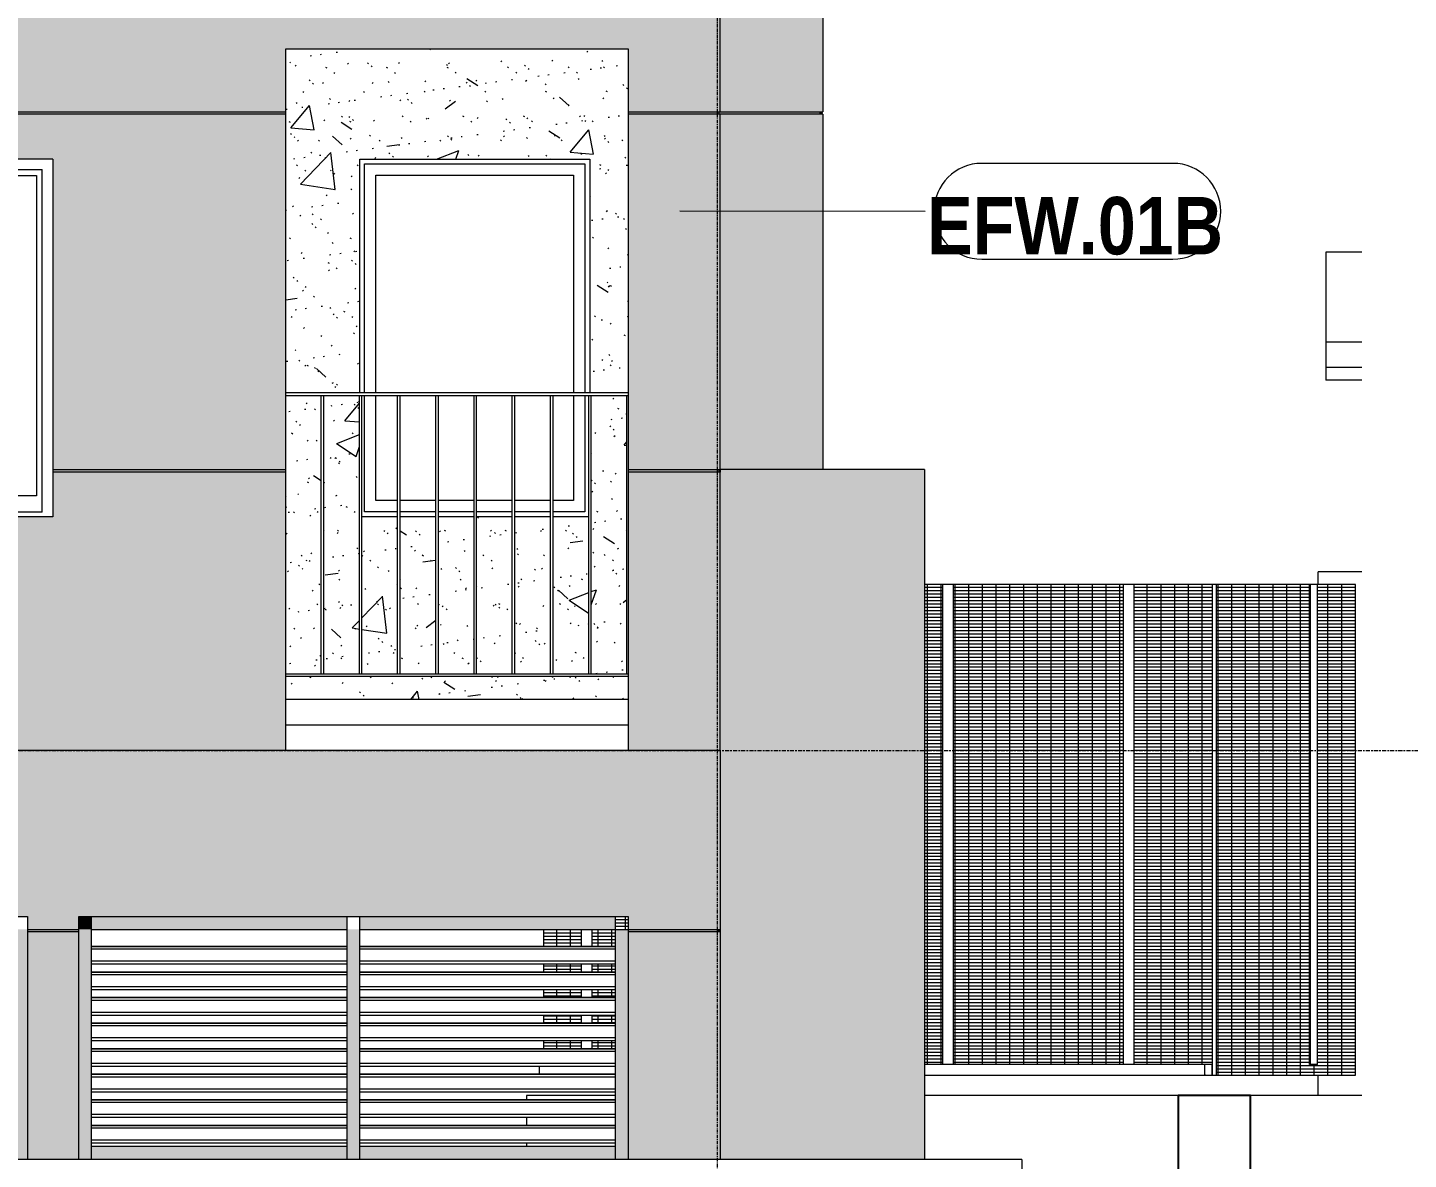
# Model space of a CAD drawing. Header units: millimetres. Extents: x 9199 to 175431, y -4466 to 35300.
# Drawn here: x 75537 to 80941, y 600 to 5029 of the extents above; entities that cross this region are included whole.
import ezdxf

# ---------------------------------------------------------------- set-up
doc = ezdxf.new("R2010")
doc.units = ezdxf.units.MM
for name, pattern in [('1 NÉT CALL OUT', [6, 3, -3]), ('Centre', [31.75, 6.35, -4.7625, 15.875, -4.7625]), ('Grid Line', [22.225, 12.7, -3.175, 3.175, -3.175])]:
    doc.linetypes.add(name, pattern=pattern)
for name, color, linetype, lineweight in [('0-1', 7, 'Continuous', 5), ('A-DETL-GENF', 92, 'Continuous', 9), ('A-DETL-GENF-1', 92, '1 NÉT CALL OUT', 9), ('A-FLOR', 192, 'Continuous', 9), ('A-FLOR-HRAL', 11, 'Continuous', 9), ('A-FLOR-HRAL-1', 253, 'Continuous', 9), ('A-FLOR-HRAL-2', 11, 'Continuous', 18), ('A-FLOR-LEVL-2', 51, 'Centre', 9), ('A-GLAZ', 151, 'Continuous', 9), ('A-GLAZ-1', 253, 'Continuous', 9), ('A-GLAZ-2', 7, 'Continuous', 9), ('A-GLAZ-3', 7, '1 NÉT CALL OUT', 9), ('A-GLAZ-CWMG', 51, 'Continuous', 9), ('A-WALL', 113, 'Continuous', 9), ('A-WALL-1', 7, 'Continuous', 9), ('A-WALL-2', 113, 'Continuous', 25), ('A-WALL-IDEN', 211, 'Continuous', 9), ('A-WALL-PATT-1', 9, 'Continuous', 9), ('A-WALL-PATT-2', 111, 'Continuous', 5), ('I-WALL', 2, 'Continuous', 9), ('I-WALL-1', 7, 'Continuous', 9), ('S-BEAM-1', 7, 'Continuous', 9), ('S-COLS', 52, 'Continuous', 9), ('S-GRID-1', 1, 'Grid Line', 9)]:
    doc.layers.add(name, color=color, linetype=linetype, lineweight=lineweight)
doc.styles.add('Arial_B', font='arialbd.ttf', dxfattribs={"width": 0.85, "height": 225})
pattern_1 = [(63.435, (53179.2, 1304.34), (-0.001, 1524.001), [532.46, -2875.3]), (63.435, (51655.2, 1304.34), (-0.001, 1524.001), [532.46, -2875.3]), (63.435, (53908.74, 1598.8), (-0.001, 1524.001), [532.46, -2875.3]), (63.435, (52384.74, 1598.8), (-0.001, 1524.001), [532.46, -2875.3]), (63.435, (53798.3, 1494.84), (-0.001, 1524.001), [532.46, -2875.3]), (63.435, (52274.3, 1494.84), (-0.001, 1524.001), [532.46, -2875.3]), (63.435, (53685.8, 2090.1), (-0.001, 1524.001), [258.8, -3148.965]), (63.435, (52161.8, 2090.1), (-0.001, 1524.001), [258.8, -3148.965]), (63.435, (53612.15, 1997.95), (-0.001, 1524.001), [532.46, -2875.3]), (63.435, (52088.15, 1997.95), (-0.001, 1524.001), [532.46, -2875.3]), (63.435, (53625.14, 2064.1), (-0.001, 1524.001), [532.46, -2875.3]), (63.435, (52101.14, 2064.1), (-0.001, 1524.001), [532.46, -2875.3]), (63.435, (53010.3, 1773.94), (-0.001, 1524.001), [532.46, -2875.3]), (63.435, (51486.3, 1773.94), (-0.001, 1524.001), [532.46, -2875.3]), (63.435, (53023.3, 1851.9), (-0.001, 1524.001), [532.46, -2875.3]), (63.435, (51499.3, 1851.9), (-0.001, 1524.001), [532.46, -2875.3]), (63.435, (53026.8, 1908.1), (-0.001, 1524.001), [532.46, -2875.3]), (63.435, (51502.8, 1908.1), (-0.001, 1524.001), [532.46, -2875.3])]

# ---------------------------------------------------------------- blocks, each defined once
blk = doc.blocks.new('NCV_TKTC_KET CAU_rvt-1-TKCS_MẶT ĐỨNG HƯỚNG ĐÔNG')
at = {"layer": 'S-BEAM-1'}
blk.add_line((76546.9, 2300), (77886.9, 2300), dxfattribs=at)
blk = doc.blocks.new('M_Fixed - 900 x 1400-V17-TKCS_MẶT ĐỨNG HƯỚNG ĐÔNG')
at = {"layer": 'A-GLAZ-2'}
for p, q in [((76855.9, 4496), (77717.9, 4496)), ((76855.9, 3600), (76855.9, 4496)), ((77717.9, 4496), (77717.9, 3600)), ((76899.9, 4452), (77673.9, 4452)), ((76899.9, 3600), (76899.9, 4452)), ((77673.9, 4452), (77673.9, 3600)), ((76855.9, 3134), (76855.9, 3590)), ((76899.9, 3178), (76899.9, 3590)), ((77673.9, 3590), (77673.9, 3178)), ((77717.9, 3590), (77717.9, 3134)), ((76985.1, 3178), (76899.9, 3178)), ((77134.7, 3178), (76995.1, 3178)), ((77284.2, 3178), (77144.7, 3178)), ((77433.8, 3178), (77294.2, 3178)), ((77583.3, 3178), (77443.8, 3178)), ((77673.9, 3178), (77593.3, 3178)), ((76985.1, 3134), (76855.9, 3134)), ((77134.7, 3134), (76995.1, 3134)), ((77284.2, 3134), (77144.7, 3134)), ((77433.8, 3134), (77294.2, 3134)), ((77583.3, 3134), (77443.8, 3134)), ((77717.9, 3134), (77593.3, 3134))]:
    blk.add_line(p, q, dxfattribs=at)
blk = doc.blocks.new('Railing - 10mm-457212-TKCS_MẶT ĐỨNG HƯỚNG ĐÔNG')
at = {"layer": 'A-FLOR-HRAL-1'}
for p, q in [((51816.4, 2500), (51816.4, 3590)), ((51826.4, 2500), (51826.4, 3590))]:
    blk.add_line(p, q, dxfattribs=at)
blk = doc.blocks.new('Railing - 10mm-V16-TKCS_MẶT ĐỨNG HƯỚNG ĐÔNG')
at = {"layer": 'A-FLOR-HRAL-1'}
blk.add_line((45145.352937, 2500), (45145.352937, 3590), dxfattribs=at)
blk = doc.blocks.new('Railing - Railing-875204-TKCS_MẶT ĐỨNG HƯỚNG ĐÔNG')
at = {"layer": 'A-FLOR-HRAL-1'}
for p, q in [((76546.9, 2500), (77886.9, 2500)), ((77886.9, 2490), (76546.9, 2490))]:
    blk.add_line(p, q, dxfattribs=at)
for name, p in [('Railing - 10mm-457212-TKCS_MẶT ĐỨNG HƯỚNG ĐÔNG', (24869.6, 0)), ('Railing - 10mm-457212-TKCS_MẶT ĐỨNG HƯỚNG ĐÔNG', (25019.2, 0)), ('Railing - 10mm-457212-TKCS_MẶT ĐỨNG HƯỚNG ĐÔNG', (25168.7, 0)), ('Railing - 10mm-457212-TKCS_MẶT ĐỨNG HƯỚNG ĐÔNG', (25318.2, 0)), ('Railing - 10mm-457212-TKCS_MẶT ĐỨNG HƯỚNG ĐÔNG', (25467.8, 0)), ('Railing - 10mm-457212-TKCS_MẶT ĐỨNG HƯỚNG ĐÔNG', (25617.3, 0)), ('Railing - 10mm-457212-TKCS_MẶT ĐỨNG HƯỚNG ĐÔNG', (25766.9, 0)), ('Railing - 10mm-457212-TKCS_MẶT ĐỨNG HƯỚNG ĐÔNG', (25916.4, 0)), ('Railing - 10mm-V16-TKCS_MẶT ĐỨNG HƯỚNG ĐÔNG', (32737, 0))]:
    blk.add_blockref(name, p)
blk = doc.blocks.new('Top Rail Type - Top Rail_Internal_-875205-TKCS_MẶT ĐỨNG HƯỚNG ĐÔNG')
at = {"layer": 'A-FLOR-HRAL-1'}
for p, q in [((77886.9, 3600), (76546.9, 3600)), ((76546.9, 3590), (77886.9, 3590))]:
    blk.add_line(p, q, dxfattribs=at)
blk = doc.blocks.new('NCV_TKTC_TANG 1_rvt-1-TKCS_MẶT ĐỨNG HƯỚNG ĐÔNG')
at = {"layer": 'A-WALL-PATT-1'}
h = blk.add_hatch(dxfattribs=at)
h.set_pattern_fill('FP_2', color=256, style=0, pattern_type=2)
h.set_pattern_definition([(50, (51388.9, 1200), (1093.104, -95.634), [114.3, -1257.3]), (355, (51388.9, 1200), (-211.457, 1146.34), [91.44, -1005.84]), (100.451, (51480, 1192), (881.656, 1050.7), [97.14, -1068.54]), (46.184, (51389, 1504.8), (1626.475, -252.26), [171.45, -1885.95]), (96.636, (51524.5, 1483.8), (1424.42, 1484.57), [145.71, -1602.81]), (351.184, (51389, 1504.8), (1424.43, 1484.55), [137.16, -1508.76]), (21, (51541.3, 1428.6), (909.686, -613.59), [114.3, -1257.3]), (326, (51541.3, 1428.6), (370.81, 1105.13), [91.44, -1005.84]), (71.451, (51617.1, 1377.5), (1280.503, 491.528), [97.14, -1068.54]), (37.5, (51388.93, 1200), (18.5313, 507.33), [50.292, -943.356, 50.292, -970.788, -1009.65]), (37.5, (51388.93, 1200), (18.5313, 507.33), [-2014.728, 50.292, -959.358]), (7.5, (51388.93, 1200), (400.918, 601.084), [50.292, -531.876, 50.292, -920.496, -384.81]), (7.5, (51388.93, 1200), (400.918, 601.084), [-1552.956, 50.292, -334.518]), (327.5, (51049.1, 1200), (813.545, -34.374), [50.292, -330.708, 50.292, -1138.428, -1577.34]), (327.5, (51049.1, 1200), (813.545, -34.374), [-1569.72, 50.292, -1527.048]), (317.5, (50896.7, 1200), (888.775, 152.56), [50.292, -445.008, 50.292, -739.14, -1120.14]), (317.5, (50896.7, 1200), (888.775, 152.56), [-1284.732, 50.292, -1069.848])])
h.paths.add_polyline_path([(76566.1, 2400), (77886.9, 2400), (77886.9, 2490), (76546.9, 2490), (76546.9, 2400)])
h.paths.add_polyline_path([(77576.4, 2500), (77583.3, 2500), (77583.3, 3115), (77443.8, 3115), (77443.8, 2500)])
h.paths.add_polyline_path([(77144.7, 2500), (77284.2, 2500), (77284.2, 3115), (77144.7, 3115), (77144.7, 2737.1)])
h.paths.add_polyline_path([(77134.7, 2500), (77134.7, 3115), (76995.1, 3115), (76995.1, 2500)])
h.paths.add_polyline_path([(77843.6, 2500), (77882.4, 2500), (77882.4, 3590), (77742.9, 3590), (77742.9, 2500), (77836.5, 2500)])
h.paths.add_polyline_path([(76546.9, 2500), (76686.1, 2500), (76686.1, 3590), (76546.9, 3590), (76546.9, 2737.1)])
h.paths.add_polyline_path([(76985.1, 2500), (76985.1, 3115), (76845.6, 3115), (76845.6, 2500)])
h.paths.add_polyline_path([(77433.8, 2500), (77433.8, 3115), (77294.2, 3115), (77294.2, 2500)])
h.paths.add_polyline_path([(76835.6, 2500), (76835.6, 3590), (76696.1, 3590), (76696.1, 2500)])
h.paths.add_polyline_path([(77732.9, 2500), (77732.9, 3115), (77593.3, 3115), (77593.3, 2500)])
h.paths.add_polyline_path([(76719.8, 3600), (76836.9, 3600), (76836.9, 4515), (77736.9, 4515), (77736.9, 3600), (77886.9, 3600), (77886.9, 4945.8), (76546.9, 4945.8), (76546.9, 3600)])
h = blk.add_hatch(dxfattribs=at)
h.set_pattern_fill('FP_3', color=256, style=0, pattern_type=2)
h.set_pattern_definition([(37.5, (51388.93, 1200), (-4.79953, 146.8239), [5.029, -110.795, 5.029, -124.511, -123.825]), (37.5, (51388.93, 1200), (-4.79953, 146.8239), [-245.364, 5.029, -118.796]), (7.5, (51388.93, 1200), (134.8574, 215.0472), [5.029, -57.455, 5.029, -99.365, -40.005]), (7.5, (51388.93, 1200), (134.8574, 215.0472), [-166.878, 5.029, -34.976]), (327.5, (51295.21, 1200), (237.29776, 0.4316), [5.029, -33.071, 5.029, -132.131, -179.07]), (327.5, (51295.21, 1200), (237.29776, 0.4316), [-175.26, 5.029, -174.041]), (317.5, (51295.2, 1200), (229.067, 66.8792), [5.029, -14.021, 5.029, -84.887, -102.87]), (317.5, (51295.2, 1200), (229.067, 66.8792), [-108.966, 5.029, -97.841])])
h.paths.add_polyline_path([(76566.1, 2400), (77886.9, 2400), (77886.9, 2490), (76546.9, 2490), (76546.9, 2400)])
h.paths.add_polyline_path([(77576.4, 2500), (77583.3, 2500), (77583.3, 3115), (77443.8, 3115), (77443.8, 2500)])
h.paths.add_polyline_path([(77144.7, 2500), (77284.2, 2500), (77284.2, 3115), (77144.7, 3115), (77144.7, 2737.1)])
h.paths.add_polyline_path([(77134.7, 2500), (77134.7, 3115), (76995.1, 3115), (76995.1, 2500)])
h.paths.add_polyline_path([(77843.6, 2500), (77882.4, 2500), (77882.4, 3590), (77742.9, 3590), (77742.9, 2500), (77836.5, 2500)])
h.paths.add_polyline_path([(76546.9, 2500), (76686.1, 2500), (76686.1, 3590), (76546.9, 3590), (76546.9, 2737.1)])
h.paths.add_polyline_path([(76985.1, 2500), (76985.1, 3115), (76845.6, 3115), (76845.6, 2500)])
h.paths.add_polyline_path([(77433.8, 2500), (77433.8, 3115), (77294.2, 3115), (77294.2, 2500)])
h.paths.add_polyline_path([(76835.6, 2500), (76835.6, 3590), (76696.1, 3590), (76696.1, 2500)])
h.paths.add_polyline_path([(77732.9, 2500), (77732.9, 3115), (77593.3, 3115), (77593.3, 2500)])
h.paths.add_polyline_path([(76719.8, 3600), (76836.9, 3600), (76836.9, 4515), (77736.9, 4515), (77736.9, 3600), (77886.9, 3600), (77886.9, 4945.8), (76546.9, 4945.8), (76546.9, 3600)])
at = {"layer": 'A-WALL-1'}
blk.add_line((77886.9, 2400), (76546.9, 2400), dxfattribs=at)
at = {"layer": 'I-WALL-1'}
for p, q in [((76836.9, 3600), (76836.9, 4515)), ((76836.9, 4515), (77736.9, 4515)), ((77736.9, 4515), (77736.9, 3600)), ((76985.1, 3115), (76845.6, 3115)), ((77134.7, 3115), (76995.1, 3115)), ((77284.2, 3115), (77144.7, 3115)), ((77433.8, 3115), (77294.2, 3115)), ((77583.3, 3115), (77443.8, 3115)), ((77732.9, 3115), (77593.3, 3115))]:
    blk.add_line(p, q, dxfattribs=at)
at = {"layer": 'A-FLOR-HRAL-1'}
for name in ['Top Rail Type - Top Rail_Internal_-875205-TKCS_MẶT ĐỨNG HƯỚNG ĐÔNG', 'Railing - Railing-875204-TKCS_MẶT ĐỨNG HƯỚNG ĐÔNG']:
    blk.add_blockref(name, (0, 0), dxfattribs=at)
at = {"layer": 'A-GLAZ-1'}
blk.add_blockref('M_Fixed - 900 x 1400-V17-TKCS_MẶT ĐỨNG HƯỚNG ĐÔNG', (0, 0), dxfattribs=at)
blk = doc.blocks.new('1_FAMILY RVT - W01-WxH 1400x1400xmm-V6-TKCS_MẶT ĐỨNG HƯỚNG ĐÔNG')
at = {"layer": 'A-DETL-GENF-1'}
blk.add_hatch(color=256, dxfattribs=at).paths.add_polyline_path([(74639.8, 3776.5), (74707.5, 3823.9), (74639.8, 3871.4), (74639.8, 3840.9), (74504.3, 3840.9), (74504.3, 3807), (74639.8, 3807)])
at = {"layer": 'A-GLAZ'}
h = blk.add_hatch(dxfattribs=at)
h.set_pattern_fill('FP_1', color=256, style=0, pattern_type=2)
h.set_pattern_definition(pattern_1)
h.paths.add_polyline_path([(74913.1, 3197), (74913.1, 4450.9), (74298.8, 4450.9), (74298.8, 3197), (74409.6, 3197)])
h.paths.add_polyline_path([(74639.8, 3776.5), (74639.8, 3807), (74504.3, 3807), (74504.3, 3840.9), (74639.8, 3840.9), (74639.8, 3871.4), (74707.5, 3823.9), (74683.4, 3807)])
h = blk.add_hatch(dxfattribs=at)
h.set_pattern_fill('FP_1', color=256, style=0, pattern_type=2)
h.set_pattern_definition(pattern_1)
h.paths.add_polyline_path([(75571.8, 3197), (75571.8, 4450.9), (74957.5, 4450.9), (74957.5, 3197)])
at = {"layer": 'A-DETL-GENF'}
for p, q in [((74504.3, 3840.9), (74504.3, 3807)), ((74504.3, 3840.9), (74639.8, 3840.9)), ((74639.8, 3840.9), (74504.3, 3840.9)), ((74504.3, 3840.9), (74504.3, 3807)), ((74639.8, 3871.4), (74639.8, 3840.9)), ((74707.5, 3823.9), (74639.8, 3871.4)), ((74707.5, 3823.9), (74639.8, 3871.4)), ((74639.8, 3871.4), (74639.8, 3840.9)), ((74504.3, 3807), (74639.8, 3807)), ((74504.3, 3807), (74639.8, 3807)), ((74707.5, 3823.9), (74639.8, 3776.5)), ((74639.8, 3776.5), (74707.5, 3823.9)), ((74639.8, 3807), (74639.8, 3776.5)), ((74639.8, 3807), (74639.8, 3776.5))]:
    blk.add_line(p, q, dxfattribs=at)
at = {"layer": 'A-GLAZ'}
for p, q in [((75635.3, 4514.4), (74235.3, 4514.4)), ((74235.3, 4514.4), (74235.3, 3114.4)), ((75635.3, 4514.4), (75635.3, 3114.4)), ((74276.2, 4473.5), (75594.4, 4473.5)), ((74276.2, 3133.5), (74276.2, 4473.5)), ((74298.8, 4450.9), (74298.8, 3197)), ((74913.1, 4450.9), (74298.8, 4450.9)), ((74913.1, 4473.5), (74913.1, 3133.5)), ((74957.5, 3197), (74957.5, 4450.9)), ((74957.5, 4450.9), (75571.8, 4450.9)), ((75571.8, 4450.9), (75571.8, 3197)), ((75594.4, 3133.5), (75594.4, 4473.5)), ((74298.8, 3197), (74913.1, 3197)), ((75571.8, 3197), (74957.5, 3197)), ((74913.1, 3152.5), (74276.2, 3152.5)), ((74913.1, 3152.5), (74276.2, 3152.5)), ((75635.3, 3114.4), (74235.3, 3114.4)), ((75594.4, 3133.5), (74276.2, 3133.5))]:
    blk.add_line(p, q, dxfattribs=at)
blk = doc.blocks.new('NBS_CLDPhysicalSecuritySystems_MtlMeshPnlFncngSym_CLDModsecSecurusS3_InfillPanel - NBS_CLDPhysicalSecuritySystems_MtlMeshPnlFncngSym_CLDModsecSecurusS2_InfillPanel-2369358-TKCS_MẶT ĐỨNG HƯỚNG ĐÔNG')
at = {"layer": 'A-FLOR-HRAL'}
h = blk.add_hatch(dxfattribs=at)
h.set_pattern_fill('FP_5', color=256, style=0, pattern_type=2)
h.set_pattern_definition([(0, (80725.255, 850), (0, 13), []), (90, (80725.255, 850), (-53.74, 3e-15), [])])
h.paths.add_polyline_path([(80143.2, 971), (80172.9, 971), (80172.9, 2850), (79866.8, 2850), (79866.8, 971), (79965, 971)])
h.paths.add_polyline_path([(79046.9, 971), (79118.2, 971), (79118.2, 2850), (79046.9, 2850), (79046.9, 978.8)])
h.paths.add_polyline_path([(79159.7, 971), (79825.4, 971), (79825.4, 2850), (79159.7, 2850), (79159.7, 978.8)])
h.paths.add_polyline_path([(77555.4, 1034.3), (77704, 1034.3), (77704, 1064.8), (77555.4, 1064.8)])
h.paths.add_polyline_path([(77836.9, 1034.3), (77836.9, 1064.8), (77745.5, 1064.8), (77745.5, 1034.3)])
h.paths.add_polyline_path([(77836.9, 1134.3), (77836.9, 1164.8), (77745.5, 1164.8), (77745.5, 1134.3)])
h.paths.add_polyline_path([(77584.1, 1134.3), (77704, 1134.3), (77704, 1164.8), (77555.4, 1164.8), (77555.4, 1134.3)])
h.paths.add_polyline_path([(77584.1, 1234.3), (77704, 1234.3), (77704, 1264.8), (77555.4, 1264.8), (77555.4, 1234.3)])
h.paths.add_polyline_path([(77836.9, 1234.3), (77836.9, 1264.8), (77745.5, 1264.8), (77745.5, 1234.3)])
h.paths.add_polyline_path([(77584.1, 1334.3), (77704, 1334.3), (77704, 1364.8), (77555.4, 1364.8), (77555.4, 1334.3)])
h.paths.add_polyline_path([(77745.5, 1334.3), (77836.9, 1334.3), (77836.9, 1364.8), (77745.5, 1364.8)])
h.paths.add_polyline_path([(77836.9, 1500), (77886.9, 1500), (77886.9, 1550), (77836.9, 1550)])
h.paths.add_polyline_path([(77745.5, 1434.3), (77836.9, 1434.3), (77836.9, 1500), (77745.5, 1500), (77745.5, 1490)])
h.paths.add_polyline_path([(77704, 1434.3), (77704, 1500), (77555.4, 1500), (77555.4, 1434.3), (77584.1, 1434.3)])
for p, q in [((79118.4, 2850), (79046.9, 2850)), ((79118.2, 2850), (79118.2, 971)), ((79119.4, 2850), (79118.2, 2850)), ((79142, 2850), (79119.4, 2850)), ((79147.7, 2850), (79142, 2850)), ((79159.7, 2850), (79147.7, 2850)), ((79159.7, 2850), (79159.7, 971)), ((79825.5, 2850), (79159.7, 2850)), ((79825.4, 2850), (79825.4, 971)), ((79826.5, 2850), (79825.4, 2850)), ((79849.1, 2850), (79826.5, 2850)), ((79854.8, 2850), (79849.1, 2850)), ((79866.8, 2850), (79854.8, 2850)), ((79866.8, 2850), (79866.8, 971)), ((80172.9, 2850), (79866.8, 2850)), ((77555.4, 1500), (77555.4, 1434.3)), ((77704, 1500), (77704, 1434.3)), ((77745.5, 1500), (77745.5, 1434.3)), ((77555.4, 1365), (77555.4, 1334.3)), ((77704, 1365), (77704, 1334.3)), ((77745.5, 1365), (77745.5, 1334.3)), ((77555.4, 1265), (77555.4, 1234.3)), ((77704, 1265), (77704, 1234.3)), ((77745.5, 1265), (77745.5, 1234.3)), ((77555.4, 1165), (77555.4, 1134.3)), ((77704, 1165), (77704, 1134.3)), ((77745.5, 1165), (77745.5, 1134.3)), ((77555.4, 1065), (77555.4, 1034.3)), ((77704, 1065), (77704, 1034.3)), ((77745.5, 1065), (77745.5, 1034.3)), ((77540.6, 934.3), (77540.6, 965)), ((80147.4, 971), (79046.9, 971)), ((79046.9, 930), (80147.4, 930)), ((79119.4, 971), (79118.2, 971)), ((79142, 971), (79119.4, 971)), ((79146.9, 971), (79142, 971)), ((79826.5, 971), (79825.4, 971)), ((79849.1, 971), (79826.5, 971)), ((79854, 971), (79849.1, 971))]:
    blk.add_line(p, q, dxfattribs=at)
blk = doc.blocks.new('NBS_CLDPhysicalSecuritySystems_MtlMeshPnlFncngSym_CLDModsecSecurusS3_InfillPanel - NBS_CLDPhysicalSecuritySystems_MtlMeshPnlFncngSym_CLDModsecSecurusS2_InfillPanel-2369458-TKCS_MẶT ĐỨNG HƯỚNG ĐÔNG')
at = {"layer": 'A-FLOR-HRAL'}
h = blk.add_hatch(dxfattribs=at)
h.set_pattern_fill('FP_8', color=256, style=0, pattern_type=2)
h.set_pattern_definition([(180, (80733.741, 850), (2e-15, 13), []), (90, (80733.74, 850), (53.74, -3e-15), [])])
h.paths.add_polyline_path([(80189.8, 930), (80733.7, 930), (80733.7, 2850), (80586, 2850), (80586, 971), (80554.1, 971), (80554.1, 2850), (80189.8, 2850), (80189.8, 1114.1)])
for p, q in [((80554.1, 2850), (80189.8, 2850)), ((80554.1, 971), (80554.1, 2850)), ((80557.7, 2850), (80554.1, 2850)), ((80557.7, 971), (80557.7, 2850)), ((80586, 2850), (80557.7, 2850)), ((80586, 971), (80586, 2850)), ((80733.7, 2850), (80586, 2850)), ((80733.7, 930), (80733.7, 2850)), ((80189.8, 930), (80733.7, 930)), ((80557.7, 971), (80554.1, 971)), ((80586, 971), (80557.7, 971))]:
    blk.add_line(p, q, dxfattribs=at)
at = {"layer": 'A-FLOR-HRAL-2'}
for p, q in [((80189.8, 2850), (80172.9, 2850)), ((80172.9, 2850), (80172.9, 930)), ((80189.8, 930), (80189.8, 2850)), ((80143.2, 968), (80143.2, 933)), ((80172.9, 971), (80147.4, 971)), ((80147.4, 930), (80172.9, 930)), ((80172.9, 930), (80172.9, 971)), ((80172.9, 930), (80189.8, 930))]:
    blk.add_line(p, q, dxfattribs=at)
at = {"layer": 'A-FLOR-HRAL-2', "flags": 128}
for points in [[(80147.4, 971), (80146.5, 970.9), (80145.6, 970.7), (80144.8, 970.3), (80144.1, 969.9), (80143.6, 969.3), (80143.3, 968.7), (80143.2, 968)], [(80143.2, 933), (80143.3, 932.3), (80143.6, 931.7), (80144.1, 931.1), (80144.8, 930.7), (80145.6, 930.3), (80146.5, 930.1), (80147.4, 930)]]:
    blk.add_lwpolyline(points, dxfattribs=at)
blk = doc.blocks.new('Rectangular Mullion - 50 x 100mm-3802525-TKCS_MẶT ĐỨNG HƯỚNG ĐÔNG')
at = {"layer": 'A-GLAZ-CWMG'}
blk.add_hatch(color=256, dxfattribs=at).paths.add_polyline_path([(77584.1, 1500), (77836.9, 1500), (77836.9, 1550), (76836.9, 1550), (76836.9, 1500), (77055, 1500)])
for p, q in [((76836.9, 1500), (76836.9, 1550)), ((77836.9, 1550), (77836.9, 1500)), ((76836.9, 1500), (77836.9, 1500))]:
    blk.add_line(p, q, dxfattribs=at)
blk = doc.blocks.new('Rectangular Mullion - 50 x 100mm-V85-TKCS_MẶT ĐỨNG HƯỚNG ĐÔNG')
at = {"layer": 'A-GLAZ-CWMG'}
blk.add_hatch(color=256, dxfattribs=at).paths.add_polyline_path([(45161.9, 600), (45161.9, 700), (45111.9, 700), (45111.9, 600)])
blk.add_line((45111.9, 700), (45111.9, 600), dxfattribs=at)
blk = doc.blocks.new('Rectangular Mullion - 50 x 100mm-3089666-TKCS_MẶT ĐỨNG HƯỚNG ĐÔNG')
at = {"layer": 'A-GLAZ-CWMG'}
blk.add_hatch(color=256, dxfattribs=at).paths.add_polyline_path([(21385.3, 700), (21385.3, 800), (21335.3, 800), (21335.3, 700)])
blk.add_line((21335.3, 800), (21335.3, 700), dxfattribs=at)
blk = doc.blocks.new('Rectangular Mullion - 50 x 100mm-3802526-TKCS_MẶT ĐỨNG HƯỚNG ĐÔNG')
at = {"layer": 'A-GLAZ-CWMG'}
blk.add_hatch(color=256, dxfattribs=at).paths.add_polyline_path([(74409.6, 600), (74436.9, 600), (74436.9, 650), (73436.9, 650), (73436.9, 600), (74336.9, 600)])
for p, q in [((73436.9, 600), (73436.9, 650)), ((74436.9, 650), (73436.9, 650)), ((74436.9, 650), (74436.9, 600))]:
    blk.add_line(p, q, dxfattribs=at)
blk = doc.blocks.new('Rectangular Mullion - MULLION LA SACH-3802527-TKCS_MẶT ĐỨNG HƯỚNG ĐÔNG')
at = {"layer": 'A-GLAZ-CWMG'}
for p, q in [((73436.9, 734.3), (74436.9, 734.3)), ((73436.9, 733.3), (74436.9, 733.3)), ((73436.9, 733.2), (74436.9, 733.2)), ((73436.9, 723.5), (74436.9, 723.5)), ((73436.9, 676.5), (74436.9, 676.5)), ((73436.9, 665), (74436.9, 665)), ((73436.9, 664.8), (74436.9, 664.8))]:
    blk.add_line(p, q, dxfattribs=at)
blk = doc.blocks.new('Rectangular Mullion - 50 x 100mm-V87-TKCS_MẶT ĐỨNG HƯỚNG ĐÔNG')
at = {"layer": 'A-GLAZ-CWMG'}
blk.add_hatch(color=256, dxfattribs=at).paths.add_polyline_path([(41699.4, 600), (41699.4, 700), (41649.4, 700), (41649.4, 600)])
for p, q in [((41649.4, 700), (41649.4, 600)), ((41699.4, 600), (41699.4, 700))]:
    blk.add_line(p, q, dxfattribs=at)
blk = doc.blocks.new('Rectangular Mullion - 50 x 100mm-3089658-TKCS_MẶT ĐỨNG HƯỚNG ĐÔNG')
at = {"layer": 'A-GLAZ-CWMG'}
blk.add_hatch(color=256, dxfattribs=at).paths.add_polyline_path([(18561.5, 700), (18561.5, 800), (18511.5, 800), (18511.5, 700)])
for p, q in [((18511.5, 800), (18511.5, 700)), ((18561.5, 700), (18561.5, 800))]:
    blk.add_line(p, q, dxfattribs=at)
blk = doc.blocks.new('Rectangular Mullion - 50 x 100mm-3089668-TKCS_MẶT ĐỨNG HƯỚNG ĐÔNG')
at = {"layer": 'A-GLAZ-CWMG'}
blk.add_hatch(color=256, dxfattribs=at).paths.add_polyline_path([(17613.9, 1500), (17636.9, 1500), (17636.9, 1550), (17586.9, 1550), (17586.9, 1500)])
blk.add_line((17636.9, 1500), (17636.9, 1550), dxfattribs=at)
blk = doc.blocks.new('Rectangular Mullion - 50 x 100mm-V86-TKCS_MẶT ĐỨNG HƯỚNG ĐÔNG')
at = {"layer": 'A-GLAZ-CWMG'}
blk.add_hatch(color=256, dxfattribs=at).paths.add_polyline_path([(40586.9, 600), (40636.9, 600), (40635.6, 700), (40586.9, 700)])
blk.add_line((40636.9, 600), (40636.9, 700), dxfattribs=at)
blk = doc.blocks.new('Rectangular Mullion - 50 x 100mm-3089670-TKCS_MẶT ĐỨNG HƯỚNG ĐÔNG')
at = {"layer": 'A-GLAZ-CWMG'}
blk.add_hatch(color=256, dxfattribs=at).paths.add_polyline_path([(17614.4, 700), (17636.9, 700), (17636.9, 800), (17586.9, 800), (17586.9, 700)])
blk.add_line((17636.9, 700), (17636.9, 800), dxfattribs=at)
blk = doc.blocks.new('CTL_WALL TAG NO MARK - 10-2062273-TKCS_MẶT ĐỨNG HƯỚNG ĐÔNG')
at = {"layer": 'A-WALL-IDEN'}
for p, q in [((16419.1, 30293.1), (15671.4, 30293.1)), ((15671.4, 29918.1), (16419.1, 29918.1))]:
    blk.add_line(p, q, dxfattribs=at)
for centre, start, end in [((15671.4, 30105.6), 90, 270), ((16419.1, 30105.6), 270, 90)]:
    blk.add_arc(centre, 187.5, start, end, dxfattribs=at)

msp = doc.modelspace()

# ---------------------------------------------------------------- hatches: boundary and pattern name
at = {"layer": 'A-WALL-PATT-2'}
h = msp.add_hatch(color=256, dxfattribs=at)
h.paths.add_polyline_path([(78246.9, 3300), (78639, 3300), (78639, 4690), (78246.9, 4690), (78246.9, 3819.1)])
h.paths.add_polyline_path([(78246.9, 4700), (78639, 4700), (78639, 5600), (78246.9, 5600), (78246.9, 4901.2)])
h = msp.add_hatch(color=256, dxfattribs=at)
h.paths.add_polyline_path([(73239, 2200), (76546.9, 2200), (76546.9, 3290), (75635.3, 3290), (75635.3, 3114.4), (74235.3, 3114.4), (74235.3, 3290), (73239, 3290), (73239, 2737.1)])
h.paths.add_polyline_path([(73351.4, 3300), (74235.3, 3300), (74235.3, 4514.4), (75635.3, 4514.4), (75635.3, 3300), (76546.9, 3300), (76546.9, 4690), (73239, 4690), (73239, 3300)])
h.paths.add_polyline_path([(76546.9, 4700), (76546.9, 4945.8), (76536.9, 4945.8), (76536.9, 5550), (73239, 5550), (73239, 4700), (76525.9, 4700)])
for points in [[(77886.9, 4945.8), (77886.9, 5550), (76536.9, 5550), (76536.9, 4945.8), (77584.1, 4945.8)], [(76536.9, 4690), (76546.9, 4690), (76546.9, 4700), (73239, 4700), (73239, 4690), (76525.9, 4690)], [(77886.9, 4690), (78242.9, 4690), (78242.9, 4700), (77886.9, 4700)], [(78246.9, 4690), (78639, 4690), (78639, 4700), (78246.9, 4700)], [(78639, 4690), (78645, 4690), (78645, 4700), (78639, 4700)], [(75635.3, 3290), (76546.9, 3290), (76546.9, 3300), (75635.3, 3300)], [(77886.9, 3290), (78242.9, 3290), (78242.9, 3300), (77886.9, 3300)], [(78755.4, 600), (79036.9, 600), (79036.9, 3300), (78246.9, 3300), (78246.9, 600), (78746.5, 600)], [(79036.9, 600), (79046.9, 600), (79046.9, 3300), (79036.9, 3300), (79036.9, 843.6)], [(75736.9, 1490), (75736.9, 1500), (75536.9, 1500), (75536.9, 1490)], [(78236.9, 1490), (78236.9, 1500), (77886.9, 1500), (77886.9, 1490), (78113.2, 1490)], [(78236.9, 1490), (78242.9, 1490), (78242.9, 1500), (78236.9, 1500)]]:
    msp.add_hatch(color=256, dxfattribs=at).paths.add_polyline_path(points)
h = msp.add_hatch(color=256, dxfattribs=at)
h.paths.add_polyline_path([(78246.9, 2200), (78246.9, 3290), (77886.9, 3290), (77886.9, 2200), (78113.2, 2200)])
h.paths.add_polyline_path([(78246.9, 3300), (78246.9, 4690), (77886.9, 4690), (77886.9, 3300)])
h.paths.add_polyline_path([(77886.9, 4700), (78246.9, 4700), (78246.9, 5550), (77886.9, 5550), (77886.9, 4901.2)])
h = msp.add_hatch(color=256, dxfattribs=at)
h.paths.add_polyline_path([(78639, 3300), (78649, 3300), (78649, 4690), (78639, 4690), (78639, 3819.1)])
h.paths.add_polyline_path([(78649, 4700), (78649, 5550), (78639, 5550), (78639, 4700), (78642.3, 4700)])
h = msp.add_hatch(color=256, dxfattribs=at)
h.paths.add_polyline_path([(73240.3, 600), (73386.9, 600), (73386.9, 1490), (73240.3, 1490), (73240.3, 1114.1)])
h.paths.add_polyline_path([(75551.8, 600), (75736.9, 600), (75736.9, 1490), (75536.9, 1490), (75536.9, 600)])
h.paths.add_polyline_path([(78049.1, 600), (78236.9, 600), (78236.9, 1490), (77886.9, 1490), (77886.9, 600), (78041.7, 600)])
h.paths.add_polyline_path([(73386.9, 1500), (73386.9, 1550), (75536.9, 1550), (75536.9, 1500), (75736.9, 1500), (75736.9, 1550), (77886.9, 1550), (77886.9, 1500), (78236.9, 1500), (78236.9, 2200), (73240.3, 2200), (73240.3, 1500), (73351.4, 1500)])
h = msp.add_hatch(color=256, dxfattribs=at)
h.paths.add_polyline_path([(78245.1, 600), (78246.9, 600), (78246.9, 1490), (78236.9, 1490), (78236.9, 600)])
h.paths.add_polyline_path([(78246.9, 1500), (78246.9, 2200), (78236.9, 2200), (78236.9, 1500)])

# ---------------------------------------------------------------- linework, layer by layer
at = {"layer": 'A-FLOR'}
for p, q in [((80618.2, 3800), (80758.6, 3800)), ((80618.2, 3700), (80618.2, 3650)), ((80758.6, 3650), (80618.2, 3650))]:
    msp.add_line(p, q, dxfattribs=at)
at = {"layer": 'A-FLOR-LEVL-2'}
msp.add_line((9199.1, 2200), (84597.8, 2200), dxfattribs=at)
at = {"layer": 'A-WALL'}
for p, q in [((78246.9, 4700), (78246.9, 5550)), ((78649, 5550), (78649, 4700)), ((76546.9, 2200), (76546.9, 4945.8)), ((76546.9, 4945.8), (77886.9, 4945.8)), ((77886.9, 4945.8), (77886.9, 2200)), ((73035.7, 4700), (76546.9, 4700)), ((76546.9, 4690), (73035.7, 4690)), ((77886.9, 4700), (78649, 4700)), ((78649, 4690), (77886.9, 4690)), ((78242.9, 4690), (78242.9, 4700)), ((78246.9, 3300), (78246.9, 4690)), ((78639, 4690), (78639, 4700)), ((78645, 4700), (78645, 4690)), ((78649, 4690), (78649, 3300)), ((80758.6, 4150), (80618.2, 4150)), ((80618.2, 4150), (80618.2, 3700)), ((80618.2, 3700), (80758.6, 3700)), ((75635.3, 3300), (76546.9, 3300)), ((77886.9, 3300), (78246.9, 3300)), ((78242.9, 3290), (78242.9, 3300)), ((76546.9, 3290), (75635.3, 3290)), ((78246.9, 3290), (77886.9, 3290)), ((78246.9, 2200), (78246.9, 3290)), ((78246.9, 2200), (48648, 2200)), ((78246.9, 2200), (78246.9, 1500)), ((73386.9, 1550), (75536.9, 1550)), ((75536.9, 1550), (75536.9, 600)), ((75736.9, 600), (75736.9, 1550)), ((75736.9, 1550), (77886.9, 1550)), ((77886.9, 1550), (77886.9, 600)), ((75536.9, 1500), (75736.9, 1500)), ((75736.9, 1490), (75536.9, 1490)), ((77886.9, 1500), (78246.9, 1500)), ((78246.9, 1490), (77886.9, 1490)), ((78242.9, 1500), (78242.9, 1490)), ((78246.9, 1490), (78246.9, 600)), ((77488.9, 850), (77488.9, 834.3)), ((77836.9, 850), (77488.9, 850)), ((80039.9, 850), (79046.9, 850)), ((80758.6, 850), (80322.8, 850)), ((77488.9, 765), (77488.9, 734.3)), ((77488.9, 665), (77488.9, 650)), ((79428.2, 600), (37026.9, 600)), ((79428.2, 600), (79428.2, 500))]:
    msp.add_line(p, q, dxfattribs=at)
at = {"layer": 'A-WALL-2'}
for p, q in [((80322.8, 850), (80039.9, 850)), ((80039.9, 850), (80039.9, 500)), ((80322.8, 500), (80322.8, 850))]:
    msp.add_line(p, q, dxfattribs=at)
at = {"layer": 'A-WALL-IDEN'}
msp.add_line((78089.3, 4312.1), (79050.1, 4310.5), dxfattribs=at)
at = {"layer": 'I-WALL'}
for p, q in [((79046.9, 3300), (78246.9, 3300)), ((78246.9, 3300), (78246.9, 3290)), ((79046.9, 3300), (79046.9, 600)), ((78246.9, 1500), (78246.9, 1490))]:
    msp.add_line(p, q, dxfattribs=at)
at = {"layer": 'S-COLS'}
for p, q in [((80588.1, 2850), (80588.1, 2900)), ((80758.6, 2900), (80588.1, 2900)), ((80588.1, 850), (80588.1, 930))]:
    msp.add_line(p, q, dxfattribs=at)
at = {"layer": 'S-GRID-1'}
for p, q in [((78236.9, 1454.4), (78236.9, 30542.5)), ((78236.9, -2295.6), (78236.9, 1454.4))]:
    msp.add_line(p, q, dxfattribs=at)

# ---------------------------------------------------------------- block references
at = {"layer": '0-1'}
for name in ['NCV_TKTC_KET CAU_rvt-1-TKCS_MẶT ĐỨNG HƯỚNG ĐÔNG', 'NCV_TKTC_TANG 1_rvt-1-TKCS_MẶT ĐỨNG HƯỚNG ĐÔNG']:
    msp.add_blockref(name, (0, 0), dxfattribs=at)
at = {"layer": 'A-FLOR-HRAL'}
for name in ['NBS_CLDPhysicalSecuritySystems_MtlMeshPnlFncngSym_CLDModsecSecurusS3_InfillPanel - NBS_CLDPhysicalSecuritySystems_MtlMeshPnlFncngSym_CLDModsecSecurusS2_InfillPanel-2369358-TKCS_MẶT ĐỨNG HƯỚNG ĐÔNG', 'NBS_CLDPhysicalSecuritySystems_MtlMeshPnlFncngSym_CLDModsecSecurusS3_InfillPanel - NBS_CLDPhysicalSecuritySystems_MtlMeshPnlFncngSym_CLDModsecSecurusS2_InfillPanel-2369458-TKCS_MẶT ĐỨNG HƯỚNG ĐÔNG']:
    msp.add_blockref(name, (0, 0), dxfattribs=at)
at = {"layer": 'A-GLAZ-3'}
msp.add_blockref('1_FAMILY RVT - W01-WxH 1400x1400xmm-V6-TKCS_MẶT ĐỨNG HƯỚNG ĐÔNG', (0, 0), dxfattribs=at)
at = {"layer": 'A-GLAZ-CWMG'}
for name, p in [('Rectangular Mullion - 50 x 100mm-3089668-TKCS_MẶT ĐỨNG HƯỚNG ĐÔNG', (58149.9, 0)), ('Rectangular Mullion - 50 x 100mm-3802525-TKCS_MẶT ĐỨNG HƯỚNG ĐÔNG', (-1050, 0)), ('Rectangular Mullion - 50 x 100mm-3802525-TKCS_MẶT ĐỨNG HƯỚNG ĐÔNG', (0, 0)), ('Rectangular Mullion - 50 x 100mm-3089666-TKCS_MẶT ĐỨNG HƯỚNG ĐÔNG', (54151.6, 700)), ('Rectangular Mullion - 50 x 100mm-3089670-TKCS_MẶT ĐỨNG HƯỚNG ĐÔNG', (58149.9, 700)), ('Rectangular Mullion - 50 x 100mm-3089658-TKCS_MẶT ĐỨNG HƯỚNG ĐÔNG', (58275.4, 700)), ('Rectangular Mullion - 50 x 100mm-3089666-TKCS_MẶT ĐỨNG HƯỚNG ĐÔNG', (56501.6, 700)), ('Rectangular Mullion - MULLION LA SACH-3802527-TKCS_MẶT ĐỨNG HƯỚNG ĐÔNG', (2350, 700)), ('Rectangular Mullion - MULLION LA SACH-3802527-TKCS_MẶT ĐỨNG HƯỚNG ĐÔNG', (3400.1, 700)), ('Rectangular Mullion - 50 x 100mm-3089666-TKCS_MẶT ĐỨNG HƯỚNG ĐÔNG', (54151.6, 600)), ('Rectangular Mullion - 50 x 100mm-3089670-TKCS_MẶT ĐỨNG HƯỚNG ĐÔNG', (58149.9, 600)), ('Rectangular Mullion - 50 x 100mm-3089658-TKCS_MẶT ĐỨNG HƯỚNG ĐÔNG', (58275.4, 600)), ('Rectangular Mullion - 50 x 100mm-3089666-TKCS_MẶT ĐỨNG HƯỚNG ĐÔNG', (56501.6, 600)), ('Rectangular Mullion - 50 x 100mm-3089666-TKCS_MẶT ĐỨNG HƯỚNG ĐÔNG', (54151.6, 500)), ('Rectangular Mullion - 50 x 100mm-3089670-TKCS_MẶT ĐỨNG HƯỚNG ĐÔNG', (58149.9, 500)), ('Rectangular Mullion - MULLION LA SACH-3802527-TKCS_MẶT ĐỨNG HƯỚNG ĐÔNG', (2350, 600)), ('Rectangular Mullion - 50 x 100mm-3089658-TKCS_MẶT ĐỨNG HƯỚNG ĐÔNG', (58275.4, 500)), ('Rectangular Mullion - MULLION LA SACH-3802527-TKCS_MẶT ĐỨNG HƯỚNG ĐÔNG', (3400.1, 600)), ('Rectangular Mullion - 50 x 100mm-3089666-TKCS_MẶT ĐỨNG HƯỚNG ĐÔNG', (56501.6, 500)), ('Rectangular Mullion - 50 x 100mm-3089666-TKCS_MẶT ĐỨNG HƯỚNG ĐÔNG', (54151.6, 400)), ('Rectangular Mullion - 50 x 100mm-3089670-TKCS_MẶT ĐỨNG HƯỚNG ĐÔNG', (58149.9, 400)), ('Rectangular Mullion - MULLION LA SACH-3802527-TKCS_MẶT ĐỨNG HƯỚNG ĐÔNG', (2350, 500)), ('Rectangular Mullion - 50 x 100mm-3089658-TKCS_MẶT ĐỨNG HƯỚNG ĐÔNG', (58275.4, 400)), ('Rectangular Mullion - MULLION LA SACH-3802527-TKCS_MẶT ĐỨNG HƯỚNG ĐÔNG', (3400.1, 500)), ('Rectangular Mullion - 50 x 100mm-3089666-TKCS_MẶT ĐỨNG HƯỚNG ĐÔNG', (56501.6, 400)), ('Rectangular Mullion - 50 x 100mm-3089666-TKCS_MẶT ĐỨNG HƯỚNG ĐÔNG', (54151.6, 300)), ('Rectangular Mullion - 50 x 100mm-3089670-TKCS_MẶT ĐỨNG HƯỚNG ĐÔNG', (58149.9, 300)), ('Rectangular Mullion - MULLION LA SACH-3802527-TKCS_MẶT ĐỨNG HƯỚNG ĐÔNG', (2350, 400)), ('Rectangular Mullion - 50 x 100mm-3089658-TKCS_MẶT ĐỨNG HƯỚNG ĐÔNG', (58275.4, 300)), ('Rectangular Mullion - MULLION LA SACH-3802527-TKCS_MẶT ĐỨNG HƯỚNG ĐÔNG', (3400.1, 400)), ('Rectangular Mullion - 50 x 100mm-3089666-TKCS_MẶT ĐỨNG HƯỚNG ĐÔNG', (56501.6, 300)), ('Rectangular Mullion - MULLION LA SACH-3802527-TKCS_MẶT ĐỨNG HƯỚNG ĐÔNG', (2350, 300)), ('Rectangular Mullion - MULLION LA SACH-3802527-TKCS_MẶT ĐỨNG HƯỚNG ĐÔNG', (3400.1, 300)), ('Rectangular Mullion - 50 x 100mm-3089666-TKCS_MẶT ĐỨNG HƯỚNG ĐÔNG', (54151.6, 200)), ('Rectangular Mullion - 50 x 100mm-3089670-TKCS_MẶT ĐỨNG HƯỚNG ĐÔNG', (58149.9, 200)), ('Rectangular Mullion - 50 x 100mm-3089658-TKCS_MẶT ĐỨNG HƯỚNG ĐÔNG', (58275.4, 200)), ('Rectangular Mullion - 50 x 100mm-3089666-TKCS_MẶT ĐỨNG HƯỚNG ĐÔNG', (56501.6, 200)), ('Rectangular Mullion - MULLION LA SACH-3802527-TKCS_MẶT ĐỨNG HƯỚNG ĐÔNG', (2350, 200)), ('Rectangular Mullion - MULLION LA SACH-3802527-TKCS_MẶT ĐỨNG HƯỚNG ĐÔNG', (3400.1, 200)), ('Rectangular Mullion - 50 x 100mm-3089666-TKCS_MẶT ĐỨNG HƯỚNG ĐÔNG', (54151.6, 100)), ('Rectangular Mullion - 50 x 100mm-3089670-TKCS_MẶT ĐỨNG HƯỚNG ĐÔNG', (58149.9, 100)), ('Rectangular Mullion - 50 x 100mm-3089658-TKCS_MẶT ĐỨNG HƯỚNG ĐÔNG', (58275.4, 100)), ('Rectangular Mullion - 50 x 100mm-3089666-TKCS_MẶT ĐỨNG HƯỚNG ĐÔNG', (56501.6, 100)), ('Rectangular Mullion - MULLION LA SACH-3802527-TKCS_MẶT ĐỨNG HƯỚNG ĐÔNG', (2350, 100)), ('Rectangular Mullion - MULLION LA SACH-3802527-TKCS_MẶT ĐỨNG HƯỚNG ĐÔNG', (3400.1, 100)), ('Rectangular Mullion - 50 x 100mm-3089666-TKCS_MẶT ĐỨNG HƯỚNG ĐÔNG', (54151.6, 0)), ('Rectangular Mullion - 50 x 100mm-3089670-TKCS_MẶT ĐỨNG HƯỚNG ĐÔNG', (58149.9, 0)), ('Rectangular Mullion - 50 x 100mm-3089658-TKCS_MẶT ĐỨNG HƯỚNG ĐÔNG', (58275.4, 0)), ('Rectangular Mullion - 50 x 100mm-3089666-TKCS_MẶT ĐỨNG HƯỚNG ĐÔNG', (56501.6, 0)), ('Rectangular Mullion - MULLION LA SACH-3802527-TKCS_MẶT ĐỨNG HƯỚNG ĐÔNG', (2350, 0)), ('Rectangular Mullion - MULLION LA SACH-3802527-TKCS_MẶT ĐỨNG HƯỚNG ĐÔNG', (3400.1, 0)), ('Rectangular Mullion - 50 x 100mm-V85-TKCS_MẶT ĐỨNG HƯỚNG ĐÔNG', (30374.9, 0)), ('Rectangular Mullion - 50 x 100mm-V86-TKCS_MẶT ĐỨNG HƯỚNG ĐÔNG', (35149.9, 0)), ('Rectangular Mullion - 50 x 100mm-3802526-TKCS_MẶT ĐỨNG HƯỚNG ĐÔNG', (2350, 0)), ('Rectangular Mullion - 50 x 100mm-V87-TKCS_MẶT ĐỨNG HƯỚNG ĐÔNG', (35137.5, 0)), ('Rectangular Mullion - 50 x 100mm-3802526-TKCS_MẶT ĐỨNG HƯỚNG ĐÔNG', (3400, 0)), ('Rectangular Mullion - 50 x 100mm-V85-TKCS_MẶT ĐỨNG HƯỚNG ĐÔNG', (32725, 0))]:
    msp.add_blockref(name, p, dxfattribs=at)
at = {"layer": 'A-WALL-IDEN'}
msp.add_blockref('CTL_WALL TAG NO MARK - 10-2062273-TKCS_MẶT ĐỨNG HƯỚNG ĐÔNG', (63600.1, -25795), dxfattribs=at)

# ---------------------------------------------------------------- texts
at = {"layer": 'A-WALL-IDEN', "insert": (79636.6, 4252.5), "char_height": 225, "width": 1180.65, "attachment_point": 5, "line_spacing_factor": 0.936439, "style": 'Arial_B'}
msp.add_mtext('\\pt6.37425,12.75075,19.125,25.49925,31.87575,38.25,44.62425,51.00075,57.375,63.74925,70.12575,76.5,82.87425,89.25075,95.625,101.99925,108.37575,114.75,121.12425,127.50075,133.875,140.24925,146.62575,153,159.37425,165.75075,172.125,178.49925,184.87575,191.25,197.62425,204.00075;EFW.01B', dxfattribs=at)

doc.saveas('drawing.dxf')
